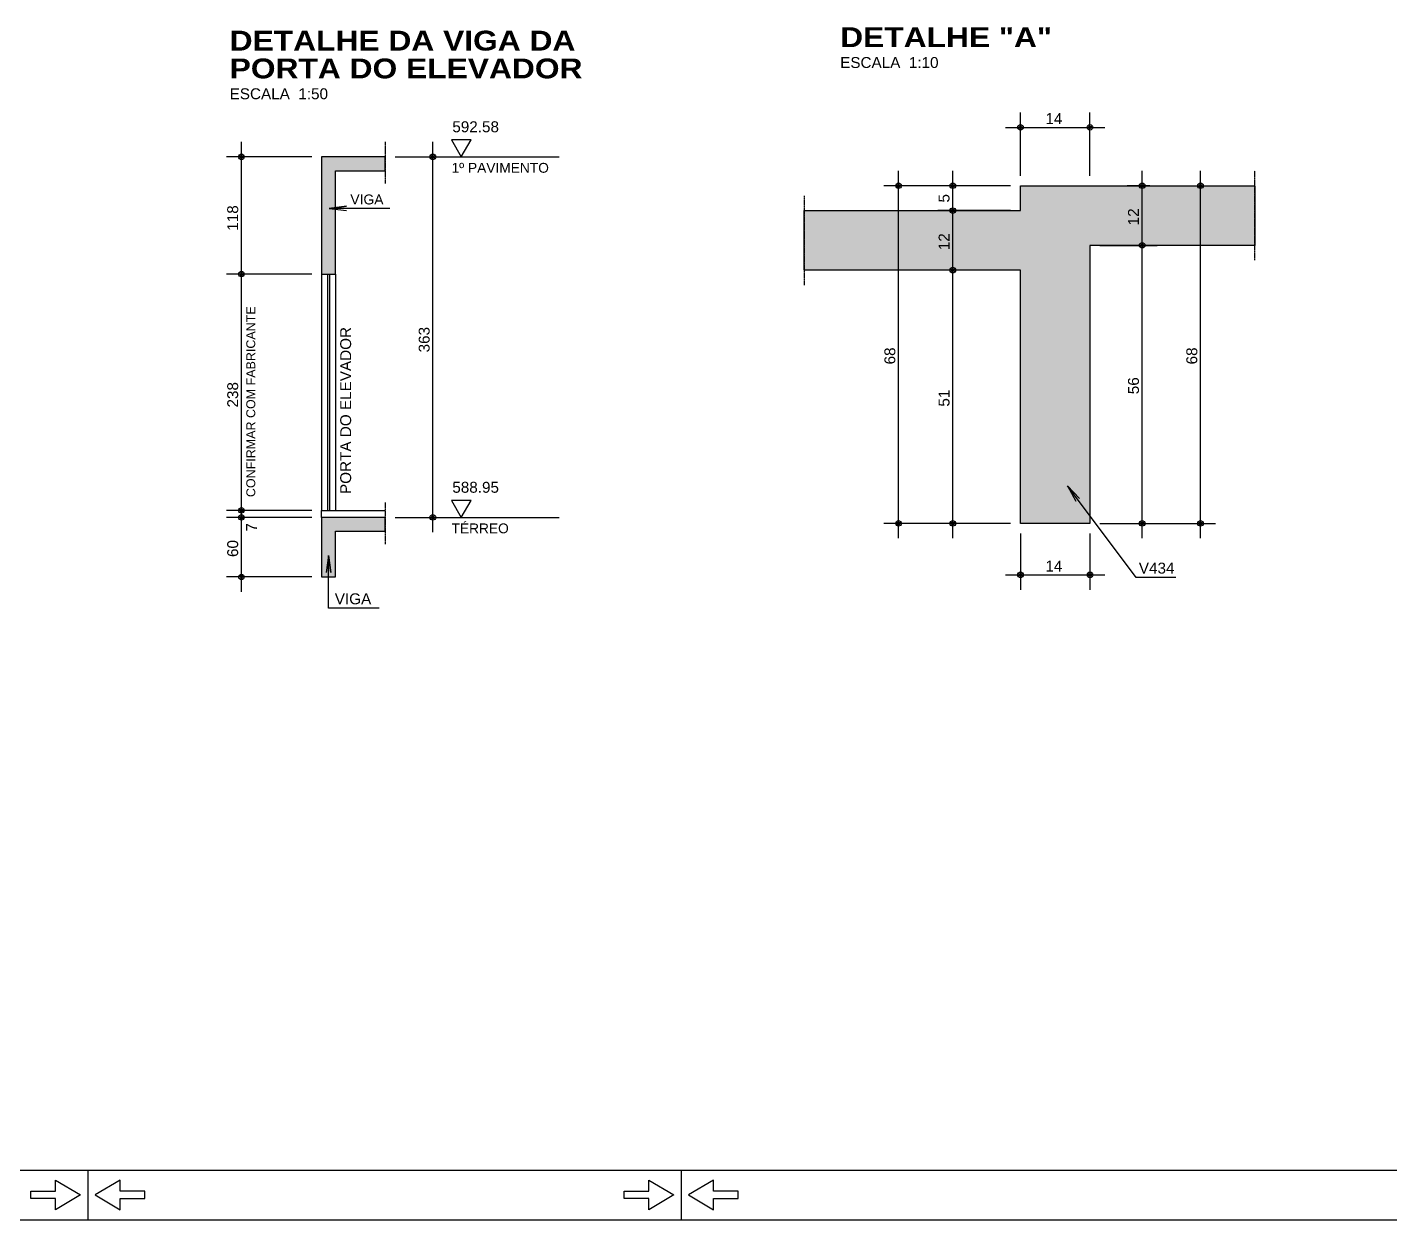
# Model space of a CAD drawing. Extents: x 0 to 7795, y 0 to 4205.
# Drawn here: x 1586 to 2959, y 0 to 1201 of the extents above; entities that cross this region are included whole.
import ezdxf

# ---------------------------------------------------------------- set-up
doc = ezdxf.new("R2010")
doc.units = 0
doc.header["$MEASUREMENT"] = 0
doc.linetypes.add('ESTILO_TQS_0007', pattern=[2.1, 1.5, -0.2, 0.2, -0.2])
for name, color, linetype in [('MTH-179', 1, 'CONTINUOUS'), ('MTH-18', 1, 'CONTINUOUS'), ('MTH-224', 4, 'CONTINUOUS'), ('MTH-COTAS7', 31, 'CONTINUOUS'), ('MTH-EIXO-215', 1, 'CONTINUOUS'), ('MTH-EIXO-217', 8, 'CONTINUOUS'), ('MTH-LINHA-CORTE', 5, 'CONTINUOUS'), ('MTH-MARGEM', 5, 'CONTINUOUS'), ('MTH-SIMB_COTA', 3, 'CONTINUOUS'), ('MTH-SOMBRA21', 150, 'CONTINUOUS'), ('MTH-TXT', 4, 'CONTINUOUS'), ('MTH-TXT-NEGRITO', 5, 'CONTINUOUS'), ('MTH-TXT-NOTAS', 3, 'CONTINUOUS')]:
    doc.layers.add(name, color=color, linetype=linetype)
doc.styles.add('TQS_ARIAL', font='arial.ttf')
doc.styles.add('TQS_ARIAL_BLACK', font='ariblk.ttf')

msp = doc.modelspace()

# ---------------------------------------------------------------- linework, layer by layer
at = {"layer": 'MTH-179', "linetype": 'Continuous'}
for p, q in [((1647.504008, 49.997781), (1647.504008, -0.002219)), ((2245.004008, 49.997781), (2245.004008, -0.002219)), ((0.004008, -0.002219), (7795.004008, -0.002219))]:
    msp.add_line(p, q, dxfattribs=at)
for points in [[(1640.003275, 24.997781), (1615.003275, 9.997781), (1615.003275, 21.247781), (1590.003275, 21.247781), (1590.003275, 28.747781), (1615.003275, 28.747781), (1615.003275, 39.997781), (1640.003275, 24.997781)], [(1655.003275, 24.997781), (1680.003275, 9.997781), (1680.003275, 21.247781), (1705.003275, 21.247781), (1705.003275, 28.747781), (1680.003275, 28.747781), (1680.003275, 39.997781), (1655.003275, 24.997781)], [(2237.503275, 24.997781), (2212.503275, 9.997781), (2212.503275, 21.247781), (2187.503275, 21.247781), (2187.503275, 28.747781), (2212.503275, 28.747781), (2212.503275, 39.997781), (2237.503275, 24.997781)], [(2252.503275, 24.997781), (2277.503275, 9.997781), (2277.503275, 21.247781), (2302.503275, 21.247781), (2302.503275, 28.747781), (2277.503275, 28.747781), (2277.503275, 39.997781), (2252.503275, 24.997781)]]:
    msp.add_lwpolyline(points, dxfattribs=at)
at = {"layer": 'MTH-18', "linetype": 'Continuous'}
for p, q in [((1882.945583, 952.162224), (1882.945583, 714.162224)), ((1888.945583, 952.162224), (1888.945583, 714.162224)), ((1890.945583, 952.162224), (1890.945583, 714.162224)), ((1896.945583, 952.162224), (1896.945583, 714.162224))]:
    msp.add_line(p, q, dxfattribs=at)
at = {"layer": 'MTH-224', "linetype": 'Continuous'}
for points in [[(2013.763911, 1087.163246), (2023.578913, 1070.163246), (2033.393855, 1087.163246), (2013.763911, 1087.163246)], [(2013.763911, 724.163246), (2023.578913, 707.163246), (2033.393855, 724.163246), (2013.763911, 724.163246)]]:
    msp.add_lwpolyline(points, dxfattribs=at)
at = {"layer": 'MTH-COTAS7', "linetype": 'Continuous'}
for p, q in [((2586.695862, 1051.079398), (2586.695862, 1114.880804)), ((2656.695862, 1051.079398), (2656.695862, 1114.880804)), ((2571.695862, 1099.880804), (2671.695862, 1099.880804)), ((1802.166983, 937.162224), (1802.166983, 1085.162224)), ((1994.980337, 692.163246), (1994.980337, 1085.163246)), ((1872.945583, 1070.162224), (1787.166983, 1070.162224)), ((1956.945583, 1070.163246), (2122.001141, 1070.163246)), ((1966.945583, 1070.163246), (2009.980337, 1070.163246)), ((2463.965541, 686.079398), (2463.965541, 1056.079398)), ((2518.55161, 1001.079398), (2518.55161, 1056.079398)), ((2709.30192, 966.079398), (2709.30192, 1056.079398)), ((2768.034775, 686.079398), (2768.034775, 1056.079398)), ((2576.695862, 1041.079398), (2448.965541, 1041.079398)), ((2576.695862, 1041.079398), (2503.55161, 1041.079398)), ((2518.55161, 941.079398), (2518.55161, 1031.079398)), ((2716.974035, 1041.079398), (2694.30192, 1041.079398)), ((2767.678937, 1041.079398), (2783.034775, 1041.079398)), ((2576.695862, 1016.079398), (2503.55161, 1016.079398)), ((2576.695862, 1016.079398), (2503.55161, 1016.079398)), ((2709.30192, 686.079398), (2709.30192, 996.079398)), ((2666.695862, 981.079398), (2724.30192, 981.079398)), ((2666.695862, 981.079398), (2724.30192, 981.079398)), ((1802.166983, 699.162224), (1802.166983, 967.162224)), ((2518.55161, 686.079398), (2518.55161, 971.079398)), ((1872.945583, 952.162224), (1787.166983, 952.162224)), ((1872.945583, 952.162224), (1787.166983, 952.162224)), ((2576.695862, 956.079398), (2503.55161, 956.079398)), ((2576.695862, 956.079398), (2503.55161, 956.079398)), ((1802.166983, 692.162224), (1802.166983, 729.162224)), ((1872.945583, 714.162224), (1787.166983, 714.162224)), ((1862.945583, 714.162224), (1787.166983, 714.162224)), ((1802.166983, 632.162224), (1802.166983, 722.162224)), ((1872.945583, 707.162224), (1787.166983, 707.162224)), ((1862.945583, 707.162224), (1787.166983, 707.162224)), ((1956.945583, 707.163246), (2122.001141, 707.163246)), ((1966.945583, 707.163246), (2009.980337, 707.163246)), ((2576.695862, 701.079398), (2448.965541, 701.079398)), ((2576.695862, 701.079398), (2503.55161, 701.079398)), ((2666.695862, 701.079398), (2724.30192, 701.079398)), ((2676.695862, 701.079398), (2783.034775, 701.079398)), ((2586.695862, 691.079398), (2586.695862, 634.358096)), ((2656.695862, 691.079398), (2656.695862, 634.358096)), ((1872.945583, 647.162224), (1787.166983, 647.162224)), ((2571.695862, 649.358096), (2671.695862, 649.358096))]:
    msp.add_line(p, q, dxfattribs=at)
for points in [[(1951.72698, 1018.279966), (1890.556942, 1018.279966), (1907.907227, 1020.564174), (1890.556942, 1018.279966), (1907.907227, 1015.995757)], [(2743.323756, 646.559836), (2703.082691, 646.559836), (2634.067539, 738.826082), (2646.289039, 726.30071), (2634.067539, 738.826082), (2642.630797, 723.564345)], [(1941.040266, 615.671708), (1889.945583, 615.671708), (1889.945583, 668.916966), (1892.229792, 651.566681), (1889.945583, 668.916966), (1887.661375, 651.566681)]]:
    msp.add_lwpolyline(points, dxfattribs=at)
at = {"layer": 'MTH-EIXO-215', "linetype": 'Continuous'}
for p, q in [((1882.945583, 707.162224), (1882.945583, 714.162224)), ((1882.945583, 714.162224), (1946.945583, 714.162224))]:
    msp.add_line(p, q, dxfattribs=at)
at = {"layer": 'MTH-EIXO-217', "linetype": 'ESTILO_TQS_0007'}
for p, q in [((1946.945583, 1085.162224), (1946.945583, 1043.162224)), ((2822.707804, 966.079398), (2822.707804, 1056.079398)), ((2368.716565, 1031.079398), (2368.716565, 941.079398)), ((1946.945583, 722.162224), (1946.945583, 680.162224))]:
    msp.add_line(p, q, dxfattribs=at)
at = {"layer": 'MTH-LINHA-CORTE', "linetype": 'Continuous'}
for points in [[(1882.945583, 1070.162224), (1882.945583, 952.162224), (1896.945583, 952.162224), (1896.945583, 1056.162224), (1946.945583, 1056.162224), (1946.945583, 1070.162224), (1882.945583, 1070.162224)], [(2368.716565, 1016.079398), (2586.695862, 1016.079398), (2586.695862, 1041.079398), (2822.707804, 1041.079398), (2822.707804, 981.079398), (2656.695862, 981.079398), (2656.695862, 701.079398), (2586.695862, 701.079398), (2586.695862, 956.079398), (2368.716565, 956.079398), (2368.716565, 1016.079398)], [(1946.945583, 707.162224), (1882.945583, 707.162224), (1882.945583, 647.162224), (1896.945583, 647.162224), (1896.945583, 693.162224), (1946.945583, 693.162224), (1946.945583, 707.162224)]]:
    msp.add_lwpolyline(points, dxfattribs=at)
at = {"layer": 'MTH-MARGEM', "linetype": 'Continuous'}
msp.add_line((175.004008, 49.997781), (7745.004008, 49.997781), dxfattribs=at)
at = {"layer": 'MTH-SIMB_COTA', "linetype": 'Continuous'}
for centre, radius in [((2586.695862, 1099.880804), 2.8), ((2586.695862, 1099.880804), 1.4), ((2656.695862, 1099.880804), 2.8), ((2656.695862, 1099.880804), 1.4), ((1802.166983, 1070.162224), 2.8), ((1802.166983, 1070.162224), 1.4), ((1994.980337, 1070.163246), 2.8), ((1994.980337, 1070.163246), 1.4), ((2463.965541, 1041.079398), 2.8), ((2518.55161, 1041.079398), 2.8), ((2709.30192, 1041.079398), 2.8), ((2768.034775, 1041.079398), 2.8), ((2463.965541, 1041.079398), 1.4), ((2518.55161, 1041.079398), 1.4), ((2709.30192, 1041.079398), 1.4), ((2768.034775, 1041.079398), 1.4), ((2518.55161, 1016.079398), 2.8), ((2518.55161, 1016.079398), 2.8), ((2518.55161, 1016.079398), 1.4), ((2518.55161, 1016.079398), 1.4), ((2709.30192, 981.079398), 2.8), ((2709.30192, 981.079398), 2.8), ((2709.30192, 981.079398), 1.4), ((2709.30192, 981.079398), 1.4), ((1802.166983, 952.162224), 2.8), ((1802.166983, 952.162224), 2.8), ((1802.166983, 952.162224), 1.4), ((1802.166983, 952.162224), 1.4), ((2518.55161, 956.079398), 2.8), ((2518.55161, 956.079398), 2.8), ((2518.55161, 956.079398), 1.4), ((2518.55161, 956.079398), 1.4), ((1802.166983, 714.162224), 2.8), ((1802.166983, 714.162224), 2.8), ((1802.166983, 714.162224), 1.4), ((1802.166983, 714.162224), 1.4), ((1802.166983, 707.162224), 2.8), ((1802.166983, 707.162224), 2.8), ((1802.166983, 707.162224), 1.4), ((1802.166983, 707.162224), 1.4), ((1994.980337, 707.163246), 2.8), ((1994.980337, 707.163246), 1.4), ((2463.965541, 701.079398), 2.8), ((2463.965541, 701.079398), 1.4), ((2518.55161, 701.079398), 2.8), ((2518.55161, 701.079398), 1.4), ((2709.30192, 701.079398), 2.8), ((2709.30192, 701.079398), 1.4), ((2768.034775, 701.079398), 2.8), ((2768.034775, 701.079398), 1.4), ((1802.166983, 647.162224), 2.8), ((1802.166983, 647.162224), 1.4), ((2586.695862, 649.358096), 2.8), ((2586.695862, 649.358096), 1.4), ((2656.695862, 649.358096), 2.8), ((2656.695862, 649.358096), 1.4)]:
    msp.add_circle(centre, radius, dxfattribs=at)
at = {"layer": 'MTH-SOMBRA21', "linetype": 'Continuous'}
for points in [[(1882.945583, 1070.162224), (1882.945583, 952.162224), (1896.945583, 952.162224)], [(1882.945583, 1070.162224), (1896.945583, 952.162224), (1896.945583, 1056.162224)], [(1882.945583, 1070.162224), (1896.945583, 1056.162224), (1946.945583, 1056.162224)], [(1882.945583, 1070.162224), (1946.945583, 1056.162224), (1946.945583, 1070.162224)], [(1882.945583, 1070.162224), (1946.945583, 1070.162224), (1882.945583, 1070.162224)], [(2656.695862, 981.079398), (2586.695862, 956.079398), (2822.707804, 1041.079398)], [(2822.707804, 1041.079398), (2586.695862, 956.079398), (2586.695862, 1016.079398)], [(2586.695862, 1016.079398), (2586.695862, 1041.079398), (2822.707804, 1041.079398)], [(2822.707804, 981.079398), (2656.695862, 981.079398), (2822.707804, 1041.079398)], [(2586.695862, 956.079398), (2368.716565, 956.079398), (2586.695862, 1016.079398)], [(2586.695862, 1016.079398), (2368.716565, 956.079398), (2368.716565, 1016.079398)], [(2586.695862, 956.079398), (2656.695862, 981.079398), (2586.695862, 701.079398)], [(2656.695862, 981.079398), (2656.695862, 701.079398), (2586.695862, 701.079398)], [(1882.945583, 647.162224), (1896.945583, 647.162224), (1882.945583, 707.162224)], [(1896.945583, 647.162224), (1896.945583, 693.162224), (1882.945583, 707.162224)], [(1882.945583, 707.162224), (1896.945583, 693.162224), (1946.945583, 707.162224)], [(1896.945583, 693.162224), (1946.945583, 693.162224), (1946.945583, 707.162224)]]:
    msp.add_solid(points, dxfattribs=at)

# ---------------------------------------------------------------- texts
at = {"layer": 'MTH-COTAS7', "linetype": 'Continuous', "style": 'TQS_ARIAL'}
for p in [(2611.795862, 1103.180804), (2611.795862, 652.658096)]:
    msp.add_text('14', height=11, dxfattribs=at).set_placement(p)
for s, p in [('5', (2515.25161, 1024.179398)), ('118', (1798.866983, 995.762224)), ('12', (2706.00192, 1001.179398)), ('12', (2515.25161, 976.179398)), ('363', (1991.680337, 873.263246)), ('68', (2460.665541, 861.179398)), ('68', (2764.734775, 861.179398)), ('238', (1798.866983, 817.762224)), ('56', (2706.00192, 831.179398)), ('51', (2515.25161, 818.679398)), ('7', (1817.79789, 692.866526)), ('60', (1798.866983, 667.262224))]:
    msp.add_text(s, height=11, rotation=90, dxfattribs=at).set_placement(p)
at = {"layer": 'MTH-TXT', "linetype": 'Continuous', "style": 'TQS_ARIAL'}
for s, p in [('592.58', (2014.533381, 1094.963508)), ('588.95', (2014.533381, 731.963508)), ('V434', (2705.925571, 650.559836)), ('VIGA', (1896.182248, 619.671708))]:
    msp.add_text(s, height=11, rotation=360, dxfattribs=at).set_placement(p)
msp.add_text('VIGA', height=10, dxfattribs=at).set_placement((1911.847983, 1022.279966))
at = {"layer": 'MTH-TXT-NEGRITO', "linetype": 'Continuous', "style": 'TQS_ARIAL_BLACK'}
for s, p in [('DETALHE DA VIGA DA', (1790.293178, 1177.182389)), ('DETALHE "A"', (2405.133726, 1180.650622)), ('PORTA DO ELEVADOR', (1790.293178, 1149.182389))]:
    msp.add_text(s, height=20, dxfattribs=at).set_placement(p)
at = {"layer": 'MTH-TXT-NOTAS', "linetype": 'Continuous', "style": 'TQS_ARIAL'}
for s, height, p in [('ESCALA  1:10', 11, (2405.133726, 1159.650622)), ('ESCALA  1:50', 11, (1790.293178, 1128.182389)), ('1º PAVIMENTO', 9.9, (2013.763911, 1054.163246)), ('TÉRREO', 9.9, (2013.763911, 691.163246))]:
    msp.add_text(s, height=height, dxfattribs=at).set_placement(p)
for s, height, p in [('CONFIRMAR COM FABRICANTE', 9, (1816.060707, 727.600147)), ('PORTA DO ELEVADOR', 11, (1912.644546, 730.700845))]:
    msp.add_text(s, height=height, rotation=90, dxfattribs=at).set_placement(p)

doc.saveas('drawing.dxf')
